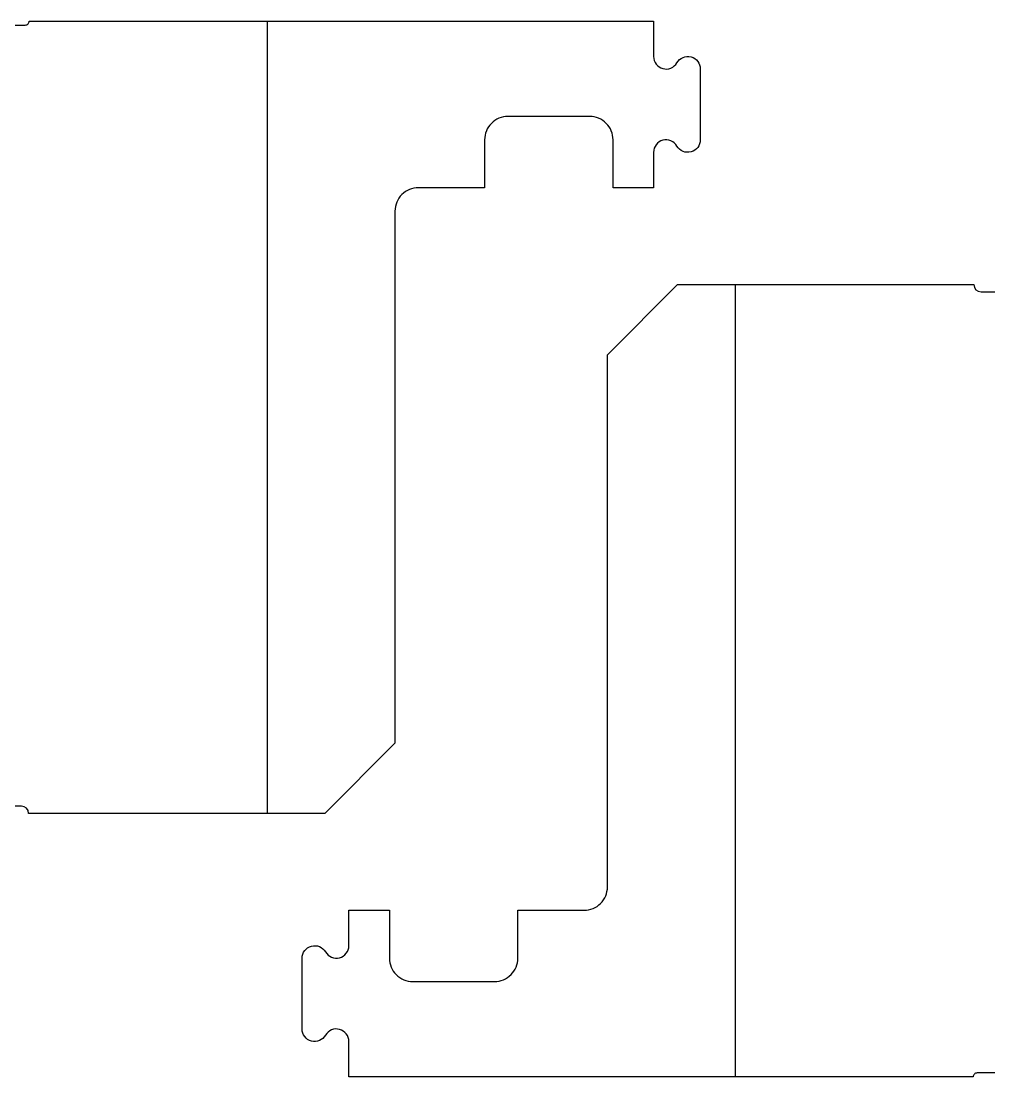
# Model space of a CAD drawing. Extents: x 0 to 841, y 0 to 662.
# Drawn here: x 206.6 to 330.8, y 353.9 to 489.5 of the extents above; entities that cross this region are included whole.
import ezdxf

# ---------------------------------------------------------------- set-up
doc = ezdxf.new("R2010")
doc.units = 0
doc.layers.get('0').update_dxf_attribs({"linetype": 'CONTINUOUS'})

msp = doc.modelspace()

# ---------------------------------------------------------------- linework, layer by layer
at = {"color": 5}
for points in [[(207.638393, 489.515522), (287.801396, 489.515522), (287.801396, 484.96937)], [(203.575347, 489.01552), (207.138384, 489.01552)], [(293.801404, 483.361675), (293.801404, 474.269372)], [(279.601405, 477.265523), (269.101419, 477.265523)], [(266.101415, 474.265525), (266.101415, 468.115528), (257.601424, 468.115528)], [(287.801396, 472.661677), (287.801396, 468.115528), (282.601409, 468.115528), (282.601409, 474.265525)], [(254.60142, 465.115526), (254.60142, 396.765552), (245.601435, 387.765541), (207.563384, 387.765541)], [(281.877642, 378.317124), (281.877642, 446.667099), (290.877627, 455.66711), (328.915678, 455.66711)], [(329.840661, 454.7421), (332.903715, 454.7421)], [(206.638401, 388.69055), (203.575347, 388.69055)], [(248.677644, 370.770974), (248.677644, 375.317123), (253.877631, 375.317123), (253.877631, 369.167126)], [(270.377636, 369.167126), (270.377636, 375.317123), (278.877638, 375.317123)], [(242.677636, 360.070976), (242.677636, 369.163279)], [(256.877635, 366.167128), (267.377632, 366.167128)], [(328.840668, 353.917129), (248.677644, 353.917129), (248.677644, 358.463281)], [(332.903715, 354.41713), (329.340678, 354.41713)]]:
    msp.add_lwpolyline(points, dxfattribs=at)
at = {"color": 4}
for points in [[(238.169873, 489.515556), (238.169873, 387.765541)], [(298.309188, 353.917095), (298.309188, 455.66711)]]:
    msp.add_lwpolyline(points, dxfattribs=at)
at = {"color": 5}
for points in [[(207.491944, 489.161964), (207.585714, 489.255733), (207.638394, 489.382912), (207.638393, 489.515522)], [(207.138384, 489.01552), (207.270994, 489.015518), (207.398174, 489.068195), (207.491944, 489.161964)], [(287.801396, 484.96937), (287.801392, 484.241715), (288.290128, 483.604778), (288.992989, 483.416447)], [(288.992989, 483.416447), (289.69585, 483.228116), (290.437576, 483.535351), (290.8014, 484.165521)], [(290.8014, 484.165521), (291.165224, 484.795691), (291.90695, 485.102927), (292.60981, 484.914596)], [(292.60981, 484.914596), (293.312671, 484.726266), (293.801407, 484.08933), (293.801404, 483.361675)], [(266.980096, 476.386846), (266.417486, 475.824237), (266.101415, 475.061175), (266.101415, 474.265525)], [(269.101419, 477.265523), (268.305769, 477.265524), (267.542706, 476.949455), (266.980096, 476.386846)], [(281.722728, 476.386846), (281.160118, 476.949455), (280.397055, 477.265524), (279.601405, 477.265523)], [(282.601409, 474.265525), (282.601409, 475.061175), (282.285338, 475.824237), (281.722728, 476.386846)], [(288.992989, 474.2146), (288.290128, 474.026269), (287.801392, 473.389332), (287.801396, 472.661677)], [(290.8014, 473.465525), (290.437576, 474.095696), (289.69585, 474.402931), (288.992989, 474.2146)], [(292.60981, 472.716451), (291.90695, 472.52812), (291.165224, 472.835356), (290.8014, 473.465525)], [(293.801404, 474.269372), (293.801407, 473.541717), (293.312671, 472.904781), (292.60981, 472.716451)], [(257.601424, 468.115528), (256.805773, 468.115529), (256.04271, 467.799459), (255.4801, 467.236849)], [(255.4801, 467.236849), (254.91749, 466.674239), (254.601419, 465.911177), (254.60142, 465.115526)], [(328.915678, 455.66711), (328.915672, 455.156249), (329.3298, 454.74211), (329.840661, 454.7421)], [(207.563384, 387.765541), (207.563389, 388.276401), (207.149262, 388.690541), (206.638401, 388.69055)], [(280.998961, 376.195802), (281.561571, 376.758411), (281.877642, 377.521474), (281.877642, 378.317124)], [(278.877638, 375.317123), (279.673288, 375.317122), (280.436351, 375.633192), (280.998961, 376.195802)], [(242.677636, 369.163279), (242.677633, 369.890934), (243.16637, 370.52787), (243.86923, 370.7162)], [(243.86923, 370.7162), (244.572091, 370.904531), (245.313816, 370.597295), (245.67764, 369.967125)], [(247.486051, 369.218051), (248.188912, 369.406382), (248.677648, 370.043319), (248.677644, 370.770974)], [(245.67764, 369.967125), (246.041464, 369.336955), (246.78319, 369.02972), (247.486051, 369.218051)], [(253.877631, 369.167126), (253.877631, 368.371476), (254.193703, 367.608414), (254.756312, 367.045805)], [(269.498955, 367.045805), (270.061565, 367.608414), (270.377636, 368.371476), (270.377636, 369.167126)], [(254.756312, 367.045805), (255.318922, 366.483196), (256.081985, 366.167126), (256.877635, 366.167128)], [(267.377632, 366.167128), (268.173282, 366.167126), (268.936345, 366.483196), (269.498955, 367.045805)], [(243.86923, 358.518055), (243.16637, 358.706385), (242.677633, 359.343321), (242.677636, 360.070976)], [(247.486051, 360.016204), (246.78319, 360.204535), (246.041464, 359.8973), (245.67764, 359.26713)], [(248.677644, 358.463281), (248.677648, 359.190936), (248.188912, 359.827873), (247.486051, 360.016204)], [(245.67764, 359.26713), (245.313816, 358.63696), (244.572091, 358.329724), (243.86923, 358.518055)], [(328.987118, 354.270687), (328.893347, 354.176918), (328.840668, 354.049739), (328.840668, 353.917129)], [(329.340678, 354.41713), (329.208067, 354.417133), (329.080888, 354.364455), (328.987118, 354.270687)]]:
    msp.add_open_spline(points, degree=3, dxfattribs=at)

doc.saveas('drawing.dxf')
